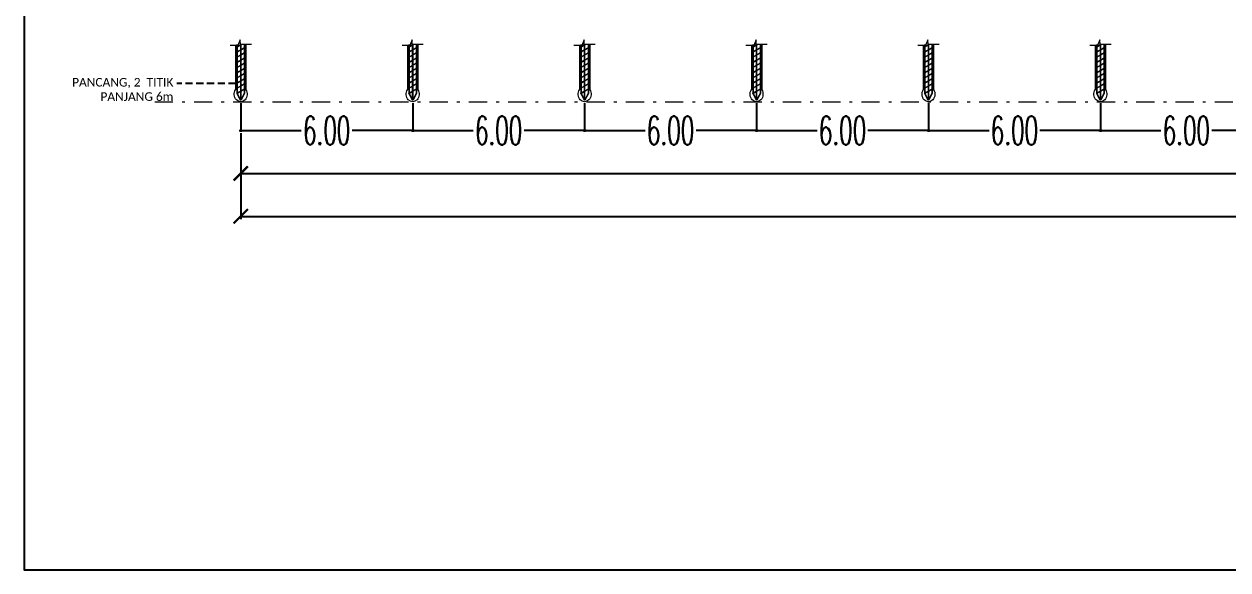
# Model space of a CAD drawing. Header units: millimetres. Extents: x 2175 to 3376, y 1504 to 1740.
# Drawn here: x 3093.82 to 3135.83, y 1588.99 to 1608.04 of the extents above; entities that cross this region are included whole.
import ezdxf

# ---------------------------------------------------------------- set-up
doc = ezdxf.new("R2010")
doc.units = ezdxf.units.MM
for name, pattern in [('DASHDOT2', [12.7, 6.35, -3.175, 0, -3.175]), ('DASHDOTX2', [50.8, 25.4, -12.7, 0, -12.7]), ('DASHED', [19.05, 12.7, -6.35]), ('HIDDEN', [0.375, 0.25, -0.125])]:
    doc.linetypes.add(name, pattern=pattern)
doc.layers.add('As Atap', color=3, linetype='DASHDOTX2', lineweight=40)
doc.layers.add('Garis Dim', color=131, linetype='DASHED', lineweight=9)
for name, color, linetype in [('GR', 7, 'Continuous'), ('KOP TEKS', 1, 'Continuous'), ('TEXT', 7, 'Continuous')]:
    doc.layers.add(name, color=color, linetype=linetype)
doc.layers.add('Layer2', color=7, linetype='DASHED', lineweight=40, true_color=0x238759)
doc.styles.add('-DIM2', font='simplex.shx', dxfattribs={"width": 0.55})
doc.styles.get("Standard").update_dxf_attribs({"font": 'arial.ttf'})
doc.dimstyles.new('DENAH KANTOR', dxfattribs={"dimtxt": 1, "dimasz": 0.05, "dimexe": 0.05, "dimexo": 0.05, "dimgap": 0.05, "dimtad": 0, "dimtih": 1, "dimtoh": 1, "dimzin": 0, "dimdsep": 46, "dimtxsty": '-DIM2', "dimblk": 'ARCHTICK', "dimcen": 0.3, "dimdle": 0.05, "dimclrd": 1, "dimclre": 1, "dimclrt": 7, "dimadec": 0, "dimazin": 0, "dimtfac": 1, "dimtix": 1, "dimtofl": 0, "dimtmove": 0, "dimatfit": 3, "dimldrblk": 'ARCHTICK', "dimfxl": 1, "dimtolj": 1, "dimtzin": 0, "dimarcsym": 0})
doc.dimstyles.new('DIMENSI WARNA 2.1', dxfattribs={"dimtxt": 1, "dimasz": 0.5, "dimexe": 0.1, "dimexo": 0.1, "dimgap": 0.05, "dimtad": 0, "dimtih": 1, "dimtoh": 1, "dimrnd": 0.0025, "dimzin": 0, "dimdsep": 46, "dimtxsty": '-DIM2', "dimblk": 'ARCHTICK', "dimcen": 0.1, "dimclrd": 1, "dimclre": 1, "dimclrt": 256, "dimadec": 0, "dimazin": 0, "dimtfac": 1, "dimtofl": 0, "dimtmove": 0, "dimatfit": 3, "dimldrblk": 'ARCHTICK', "dimfxl": 0.18, "dimtfill": 2, "dimtfillclr": 256, "dimtolj": 1, "dimtzin": 0, "dimarcsym": 0})

# ---------------------------------------------------------------- blocks, each defined once
blk = doc.blocks.new('_ArchTick')
at = {"color": 0, "linetype": 'ByBlock', "const_width": 0.15}
blk.add_lwpolyline([(-0.5, -0.5), (0.5, 0.5)], dxfattribs=at)
blk = doc.blocks.new('*D1254')
at = {"layer": 'Defpoints', "color": 0, "linetype": 'Continuous', "transparency": 16777216}
for p in [(3125.382, 1605.331), (3131.382, 1605.331), (3131.382, 1604.331)]:
    blk.add_point(p, dxfattribs=at)
at = {"layer": 'GR', "color": 1, "linetype": 'Continuous', "lineweight": -2, "transparency": 16777216}
for p, q in [((3125.382, 1605.281), (3125.382, 1604.281)), ((3131.382, 1605.281), (3131.382, 1604.281)), ((3125.332, 1604.331), (3127.494, 1604.331)), ((3131.432, 1604.331), (3129.27, 1604.331))]:
    blk.add_line(p, q, dxfattribs=at)
at = {"layer": 'GR', "color": 1, "linetype": 'Continuous', "lineweight": -2, "transparency": 16777216, "xscale": 0.05, "yscale": 0.05, "zscale": 0.05, "rotation": 180}
blk.add_blockref('_ArchTick', (3125.382, 1604.331), dxfattribs=at)
at = {"layer": 'GR', "color": 1, "linetype": 'Continuous', "lineweight": -2, "transparency": 16777216, "xscale": 0.05, "yscale": 0.05, "zscale": 0.05}
blk.add_blockref('_ArchTick', (3131.382, 1604.331), dxfattribs=at)
at = {"layer": 'GR', "color": 7, "linetype": 'Continuous', "transparency": 16777216, "insert": (3128.382, 1604.331), "char_height": 1, "attachment_point": 5, "style": '-DIM2'}
blk.add_mtext('\\A1;6.00', dxfattribs=at)
blk = doc.blocks.new('*D1255')
at = {"layer": 'Defpoints', "color": 0, "linetype": 'Continuous', "transparency": 16777216}
for p in [(3131.382, 1605.331), (3137.382, 1605.331), (3131.382, 1604.331)]:
    blk.add_point(p, dxfattribs=at)
at = {"layer": 'GR', "color": 1, "linetype": 'Continuous', "lineweight": -2, "transparency": 16777216}
for p, q in [((3131.382, 1605.281), (3131.382, 1604.281)), ((3137.382, 1605.281), (3137.382, 1604.281)), ((3131.332, 1604.331), (3133.494, 1604.331)), ((3137.432, 1604.331), (3135.27, 1604.331))]:
    blk.add_line(p, q, dxfattribs=at)
at = {"layer": 'GR', "color": 1, "linetype": 'Continuous', "lineweight": -2, "transparency": 16777216, "xscale": 0.05, "yscale": 0.05, "zscale": 0.05, "rotation": 180}
blk.add_blockref('_ArchTick', (3131.382, 1604.331), dxfattribs=at)
at = {"layer": 'GR', "color": 1, "linetype": 'Continuous', "lineweight": -2, "transparency": 16777216, "xscale": 0.05, "yscale": 0.05, "zscale": 0.05}
blk.add_blockref('_ArchTick', (3137.382, 1604.331), dxfattribs=at)
at = {"layer": 'GR', "color": 7, "linetype": 'Continuous', "transparency": 16777216, "insert": (3134.382, 1604.331), "char_height": 1, "attachment_point": 5, "style": '-DIM2'}
blk.add_mtext('\\A1;6.00', dxfattribs=at)
blk = doc.blocks.new('*D1256')
at = {"layer": 'Defpoints', "color": 0, "linetype": 'Continuous', "transparency": 16777216}
for p in [(3101.382, 1605.331), (3107.382, 1605.331), (3107.382, 1604.331)]:
    blk.add_point(p, dxfattribs=at)
at = {"layer": 'GR', "color": 1, "linetype": 'Continuous', "lineweight": -2, "transparency": 16777216}
for p, q in [((3101.382, 1605.281), (3101.382, 1604.281)), ((3107.382, 1605.281), (3107.382, 1604.281)), ((3101.332, 1604.331), (3103.494, 1604.331)), ((3107.432, 1604.331), (3105.27, 1604.331))]:
    blk.add_line(p, q, dxfattribs=at)
at = {"layer": 'GR', "color": 1, "linetype": 'Continuous', "lineweight": -2, "transparency": 16777216, "xscale": 0.05, "yscale": 0.05, "zscale": 0.05, "rotation": 180}
blk.add_blockref('_ArchTick', (3101.382, 1604.331), dxfattribs=at)
at = {"layer": 'GR', "color": 1, "linetype": 'Continuous', "lineweight": -2, "transparency": 16777216, "xscale": 0.05, "yscale": 0.05, "zscale": 0.05}
blk.add_blockref('_ArchTick', (3107.382, 1604.331), dxfattribs=at)
at = {"layer": 'GR', "color": 7, "linetype": 'Continuous', "transparency": 16777216, "insert": (3104.382, 1604.331), "char_height": 1, "attachment_point": 5, "style": '-DIM2'}
blk.add_mtext('\\A1;6.00', dxfattribs=at)
blk = doc.blocks.new('*D1257')
at = {"layer": 'Defpoints', "color": 0, "linetype": 'Continuous', "transparency": 16777216}
for p in [(3107.382, 1605.331), (3113.382, 1605.331), (3107.382, 1604.331)]:
    blk.add_point(p, dxfattribs=at)
at = {"layer": 'GR', "color": 1, "linetype": 'Continuous', "lineweight": -2, "transparency": 16777216}
for p, q in [((3107.382, 1605.281), (3107.382, 1604.281)), ((3113.382, 1605.281), (3113.382, 1604.281)), ((3107.332, 1604.331), (3109.494, 1604.331)), ((3113.432, 1604.331), (3111.27, 1604.331))]:
    blk.add_line(p, q, dxfattribs=at)
at = {"layer": 'GR', "color": 1, "linetype": 'Continuous', "lineweight": -2, "transparency": 16777216, "xscale": 0.05, "yscale": 0.05, "zscale": 0.05, "rotation": 180}
blk.add_blockref('_ArchTick', (3107.382, 1604.331), dxfattribs=at)
at = {"layer": 'GR', "color": 1, "linetype": 'Continuous', "lineweight": -2, "transparency": 16777216, "xscale": 0.05, "yscale": 0.05, "zscale": 0.05}
blk.add_blockref('_ArchTick', (3113.382, 1604.331), dxfattribs=at)
at = {"layer": 'GR', "color": 7, "linetype": 'Continuous', "transparency": 16777216, "insert": (3110.382, 1604.331), "char_height": 1, "attachment_point": 5, "style": '-DIM2'}
blk.add_mtext('\\A1;6.00', dxfattribs=at)
blk = doc.blocks.new('*D1258')
at = {"layer": 'Defpoints', "color": 0, "linetype": 'Continuous', "transparency": 16777216}
for p in [(3119.382, 1605.331), (3125.382, 1605.331), (3119.382, 1604.331)]:
    blk.add_point(p, dxfattribs=at)
at = {"layer": 'GR', "color": 1, "linetype": 'Continuous', "lineweight": -2, "transparency": 16777216}
for p, q in [((3119.382, 1605.281), (3119.382, 1604.281)), ((3125.382, 1605.281), (3125.382, 1604.281)), ((3119.332, 1604.331), (3121.494, 1604.331)), ((3125.432, 1604.331), (3123.27, 1604.331))]:
    blk.add_line(p, q, dxfattribs=at)
at = {"layer": 'GR', "color": 1, "linetype": 'Continuous', "lineweight": -2, "transparency": 16777216, "xscale": 0.05, "yscale": 0.05, "zscale": 0.05, "rotation": 180}
blk.add_blockref('_ArchTick', (3119.382, 1604.331), dxfattribs=at)
at = {"layer": 'GR', "color": 1, "linetype": 'Continuous', "lineweight": -2, "transparency": 16777216, "xscale": 0.05, "yscale": 0.05, "zscale": 0.05}
blk.add_blockref('_ArchTick', (3125.382, 1604.331), dxfattribs=at)
at = {"layer": 'GR', "color": 7, "linetype": 'Continuous', "transparency": 16777216, "insert": (3122.382, 1604.331), "char_height": 1, "attachment_point": 5, "style": '-DIM2'}
blk.add_mtext('\\A1;6.00', dxfattribs=at)
blk = doc.blocks.new('*D1259')
at = {"layer": 'Defpoints', "color": 0, "linetype": 'Continuous', "transparency": 16777216}
for p in [(3113.382, 1605.331), (3119.382, 1605.331), (3119.382, 1604.331)]:
    blk.add_point(p, dxfattribs=at)
at = {"layer": 'GR', "color": 1, "linetype": 'Continuous', "lineweight": -2, "transparency": 16777216}
for p, q in [((3113.382, 1605.281), (3113.382, 1604.281)), ((3119.382, 1605.281), (3119.382, 1604.281)), ((3113.332, 1604.331), (3115.494, 1604.331)), ((3119.432, 1604.331), (3117.27, 1604.331))]:
    blk.add_line(p, q, dxfattribs=at)
at = {"layer": 'GR', "color": 1, "linetype": 'Continuous', "lineweight": -2, "transparency": 16777216, "xscale": 0.05, "yscale": 0.05, "zscale": 0.05, "rotation": 180}
blk.add_blockref('_ArchTick', (3113.382, 1604.331), dxfattribs=at)
at = {"layer": 'GR', "color": 1, "linetype": 'Continuous', "lineweight": -2, "transparency": 16777216, "xscale": 0.05, "yscale": 0.05, "zscale": 0.05}
blk.add_blockref('_ArchTick', (3119.382, 1604.331), dxfattribs=at)
at = {"layer": 'GR', "color": 7, "linetype": 'Continuous', "transparency": 16777216, "insert": (3116.382, 1604.331), "char_height": 1, "attachment_point": 5, "style": '-DIM2'}
blk.add_mtext('\\A1;6.00', dxfattribs=at)
blk = doc.blocks.new('*D1060')
at = {"layer": 'Defpoints', "color": 0, "transparency": 16777216}
for p in [(3101.382, 1604.331), (3179.382, 1604.331), (3179.382, 1602.831)]:
    blk.add_point(p, dxfattribs=at)
at = {"layer": 'GR', "color": 1, "lineweight": -2, "transparency": 16777216}
for p, q in [((3101.382, 1604.231), (3101.382, 1602.731)), ((3179.382, 1604.231), (3179.382, 1602.731)), ((3101.382, 1602.831), (3139.232, 1602.831)), ((3179.382, 1602.831), (3141.532, 1602.831))]:
    blk.add_line(p, q, dxfattribs=at)
at = {"layer": 'GR', "color": 1, "lineweight": -2, "transparency": 16777216, "xscale": 0.5, "yscale": 0.5, "zscale": 0.5, "rotation": 180}
blk.add_blockref('_ArchTick', (3101.382, 1602.831), dxfattribs=at)
at = {"layer": 'GR', "color": 1, "lineweight": -2, "transparency": 16777216, "xscale": 0.5, "yscale": 0.5, "zscale": 0.5}
blk.add_blockref('_ArchTick', (3179.382, 1602.831), dxfattribs=at)
at = {"layer": 'GR', "color": 240, "transparency": 16777216, "insert": (3140.382, 1602.831), "char_height": 1, "attachment_point": 5, "style": '-DIM2', "bg_fill": 1, "box_fill_scale": 1.1, "bg_fill_color": 256, "bg_fill_true_color": 16180224, "bg_fill_transparency": 0}
blk.add_mtext('\\A1;78.00', dxfattribs=at)
blk = doc.blocks.new('*D801')
at = {"layer": 'Defpoints', "color": 0, "transparency": 16777216}
for p in [(3101.382, 1602.831), (3215.382, 1602.831), (3215.382, 1601.331)]:
    blk.add_point(p, dxfattribs=at)
at = {"layer": 'GR', "color": 1, "lineweight": -2, "transparency": 16777216}
for p, q in [((3101.382, 1602.731), (3101.382, 1601.231)), ((3215.382, 1602.731), (3215.382, 1601.231)), ((3101.382, 1601.331), (3157.075, 1601.331)), ((3215.382, 1601.331), (3159.689, 1601.331))]:
    blk.add_line(p, q, dxfattribs=at)
at = {"layer": 'GR', "color": 1, "lineweight": -2, "transparency": 16777216, "xscale": 0.5, "yscale": 0.5, "zscale": 0.5, "rotation": 180}
blk.add_blockref('_ArchTick', (3101.382, 1601.331), dxfattribs=at)
at = {"layer": 'GR', "color": 1, "lineweight": -2, "transparency": 16777216, "xscale": 0.5, "yscale": 0.5, "zscale": 0.5}
blk.add_blockref('_ArchTick', (3215.382, 1601.331), dxfattribs=at)
at = {"layer": 'GR', "color": 240, "transparency": 16777216, "insert": (3158.382, 1601.331), "char_height": 1, "attachment_point": 5, "style": '-DIM2', "bg_fill": 1, "box_fill_scale": 1.1, "bg_fill_color": 256, "bg_fill_true_color": 16180224, "bg_fill_transparency": 0}
blk.add_mtext('\\A1;114.00', dxfattribs=at)

msp = doc.modelspace()

# ---------------------------------------------------------------- linework, layer by layer
at = {"linetype": 'HIDDEN'}
msp.add_line((3101.202, 1605.963), (3099.157, 1605.963), dxfattribs=at)
at = {"layer": 'As Atap', "color": 0, "linetype": 'ByBlock', "lineweight": 5}
for p, q in [((3101.247, 1607.331), (3101.247, 1607.25)), ((3101.259, 1607.331), (3101.259, 1607.257)), ((3101.37, 1607.349), (3101.37, 1607.321)), ((3101.382, 1607.331), (3101.382, 1607.328)), ((3101.382, 1607.32), (3101.382, 1607.148)), ((3101.504, 1607.331), (3101.504, 1607.219)), ((3101.516, 1607.331), (3101.516, 1607.225)), ((3107.247, 1607.331), (3107.247, 1607.25)), ((3107.259, 1607.331), (3107.259, 1607.257)), ((3107.37, 1607.349), (3107.37, 1607.321)), ((3107.382, 1607.331), (3107.382, 1607.328)), ((3107.382, 1607.32), (3107.382, 1607.148)), ((3107.504, 1607.331), (3107.504, 1607.219)), ((3107.516, 1607.331), (3107.516, 1607.225)), ((3113.247, 1607.331), (3113.247, 1607.25)), ((3113.259, 1607.331), (3113.259, 1607.257)), ((3113.37, 1607.349), (3113.37, 1607.321)), ((3113.382, 1607.331), (3113.382, 1607.328)), ((3113.382, 1607.32), (3113.382, 1607.148)), ((3113.504, 1607.331), (3113.504, 1607.219)), ((3113.516, 1607.331), (3113.516, 1607.225)), ((3119.247, 1607.331), (3119.247, 1607.25)), ((3119.259, 1607.331), (3119.259, 1607.257)), ((3119.37, 1607.349), (3119.37, 1607.321)), ((3119.382, 1607.331), (3119.382, 1607.328)), ((3119.382, 1607.32), (3119.382, 1607.148)), ((3119.504, 1607.331), (3119.504, 1607.219)), ((3119.516, 1607.331), (3119.516, 1607.225)), ((3125.247, 1607.331), (3125.247, 1607.25)), ((3125.259, 1607.331), (3125.259, 1607.257)), ((3125.37, 1607.349), (3125.37, 1607.321)), ((3125.382, 1607.331), (3125.382, 1607.328)), ((3125.382, 1607.32), (3125.382, 1607.148)), ((3125.504, 1607.331), (3125.504, 1607.219)), ((3125.516, 1607.331), (3125.516, 1607.225)), ((3131.247, 1607.331), (3131.247, 1607.25)), ((3131.259, 1607.331), (3131.259, 1607.257)), ((3131.37, 1607.349), (3131.37, 1607.321)), ((3131.382, 1607.331), (3131.382, 1607.328)), ((3131.382, 1607.32), (3131.382, 1607.148)), ((3131.504, 1607.331), (3131.504, 1607.219)), ((3131.516, 1607.331), (3131.516, 1607.225)), ((3101.247, 1607.242), (3101.247, 1607.07)), ((3101.247, 1607.062), (3101.247, 1606.89)), ((3101.259, 1607.249), (3101.259, 1607.077)), ((3101.259, 1607.069), (3101.259, 1606.897)), ((3101.37, 1607.313), (3101.37, 1607.141)), ((3101.37, 1607.133), (3101.37, 1606.961)), ((3101.37, 1606.953), (3101.37, 1606.781)), ((3101.382, 1607.14), (3101.382, 1606.968)), ((3101.382, 1606.96), (3101.382, 1606.788)), ((3101.504, 1607.21), (3101.504, 1607.039)), ((3101.504, 1607.03), (3101.504, 1606.859)), ((3101.516, 1607.217), (3101.516, 1607.045)), ((3101.516, 1607.037), (3101.516, 1606.865)), ((3107.247, 1607.242), (3107.247, 1607.07)), ((3107.247, 1607.062), (3107.247, 1606.89)), ((3107.259, 1607.249), (3107.259, 1607.077)), ((3107.259, 1607.069), (3107.259, 1606.897)), ((3107.37, 1607.313), (3107.37, 1607.141)), ((3107.37, 1607.133), (3107.37, 1606.961)), ((3107.37, 1606.953), (3107.37, 1606.781)), ((3107.382, 1607.14), (3107.382, 1606.968)), ((3107.382, 1606.96), (3107.382, 1606.788)), ((3107.504, 1607.21), (3107.504, 1607.039)), ((3107.504, 1607.03), (3107.504, 1606.859)), ((3107.516, 1607.217), (3107.516, 1607.045)), ((3107.516, 1607.037), (3107.516, 1606.865)), ((3113.247, 1607.242), (3113.247, 1607.07)), ((3113.247, 1607.062), (3113.247, 1606.89)), ((3113.259, 1607.249), (3113.259, 1607.077)), ((3113.259, 1607.069), (3113.259, 1606.897)), ((3113.37, 1607.313), (3113.37, 1607.141)), ((3113.37, 1607.133), (3113.37, 1606.961)), ((3113.37, 1606.953), (3113.37, 1606.781)), ((3113.382, 1607.14), (3113.382, 1606.968)), ((3113.382, 1606.96), (3113.382, 1606.788)), ((3113.504, 1607.21), (3113.504, 1607.039)), ((3113.504, 1607.03), (3113.504, 1606.859)), ((3113.516, 1607.217), (3113.516, 1607.045)), ((3113.516, 1607.037), (3113.516, 1606.865)), ((3119.247, 1607.242), (3119.247, 1607.07)), ((3119.247, 1607.062), (3119.247, 1606.89)), ((3119.259, 1607.249), (3119.259, 1607.077)), ((3119.259, 1607.069), (3119.259, 1606.897)), ((3119.37, 1607.313), (3119.37, 1607.141)), ((3119.37, 1607.133), (3119.37, 1606.961)), ((3119.37, 1606.953), (3119.37, 1606.781)), ((3119.382, 1607.14), (3119.382, 1606.968)), ((3119.382, 1606.96), (3119.382, 1606.788)), ((3119.504, 1607.21), (3119.504, 1607.039)), ((3119.504, 1607.03), (3119.504, 1606.859)), ((3119.516, 1607.217), (3119.516, 1607.045)), ((3119.516, 1607.037), (3119.516, 1606.865)), ((3125.247, 1607.242), (3125.247, 1607.07)), ((3125.247, 1607.062), (3125.247, 1606.89)), ((3125.259, 1607.249), (3125.259, 1607.077)), ((3125.259, 1607.069), (3125.259, 1606.897)), ((3125.37, 1607.313), (3125.37, 1607.141)), ((3125.37, 1607.133), (3125.37, 1606.961)), ((3125.37, 1606.953), (3125.37, 1606.781)), ((3125.382, 1607.14), (3125.382, 1606.968)), ((3125.382, 1606.96), (3125.382, 1606.788)), ((3125.504, 1607.21), (3125.504, 1607.039)), ((3125.504, 1607.03), (3125.504, 1606.859)), ((3125.516, 1607.217), (3125.516, 1607.045)), ((3125.516, 1607.037), (3125.516, 1606.865)), ((3131.247, 1607.242), (3131.247, 1607.07)), ((3131.247, 1607.062), (3131.247, 1606.89)), ((3131.259, 1607.249), (3131.259, 1607.077)), ((3131.259, 1607.069), (3131.259, 1606.897)), ((3131.37, 1607.313), (3131.37, 1607.141)), ((3131.37, 1607.133), (3131.37, 1606.961)), ((3131.37, 1606.953), (3131.37, 1606.781)), ((3131.382, 1607.14), (3131.382, 1606.968)), ((3131.382, 1606.96), (3131.382, 1606.788)), ((3131.504, 1607.21), (3131.504, 1607.039)), ((3131.504, 1607.03), (3131.504, 1606.859)), ((3131.516, 1607.217), (3131.516, 1607.045)), ((3131.516, 1607.037), (3131.516, 1606.865)), ((3101.247, 1606.882), (3101.247, 1606.71)), ((3101.247, 1606.702), (3101.247, 1606.53)), ((3101.247, 1606.522), (3101.247, 1606.35)), ((3101.259, 1606.889), (3101.259, 1606.717)), ((3101.259, 1606.709), (3101.259, 1606.537)), ((3101.259, 1606.529), (3101.259, 1606.357)), ((3101.37, 1606.773), (3101.37, 1606.601)), ((3101.37, 1606.593), (3101.37, 1606.421)), ((3101.382, 1606.78), (3101.382, 1606.608)), ((3101.382, 1606.6), (3101.382, 1606.428)), ((3101.504, 1606.85), (3101.504, 1606.679)), ((3101.504, 1606.67), (3101.504, 1606.499)), ((3101.504, 1606.49), (3101.504, 1606.319)), ((3101.516, 1606.857), (3101.516, 1606.685)), ((3101.516, 1606.677), (3101.516, 1606.505)), ((3101.516, 1606.497), (3101.516, 1606.325)), ((3107.247, 1606.882), (3107.247, 1606.71)), ((3107.247, 1606.702), (3107.247, 1606.53)), ((3107.247, 1606.522), (3107.247, 1606.35)), ((3107.259, 1606.889), (3107.259, 1606.717)), ((3107.259, 1606.709), (3107.259, 1606.537)), ((3107.259, 1606.529), (3107.259, 1606.357)), ((3107.37, 1606.773), (3107.37, 1606.601)), ((3107.37, 1606.593), (3107.37, 1606.421)), ((3107.382, 1606.78), (3107.382, 1606.608)), ((3107.382, 1606.6), (3107.382, 1606.428)), ((3107.504, 1606.85), (3107.504, 1606.679)), ((3107.504, 1606.67), (3107.504, 1606.499)), ((3107.504, 1606.49), (3107.504, 1606.319)), ((3107.516, 1606.857), (3107.516, 1606.685)), ((3107.516, 1606.677), (3107.516, 1606.505)), ((3107.516, 1606.497), (3107.516, 1606.325)), ((3113.247, 1606.882), (3113.247, 1606.71)), ((3113.247, 1606.702), (3113.247, 1606.53)), ((3113.247, 1606.522), (3113.247, 1606.35)), ((3113.259, 1606.889), (3113.259, 1606.717)), ((3113.259, 1606.709), (3113.259, 1606.537)), ((3113.259, 1606.529), (3113.259, 1606.357)), ((3113.37, 1606.773), (3113.37, 1606.601)), ((3113.37, 1606.593), (3113.37, 1606.421)), ((3113.382, 1606.78), (3113.382, 1606.608)), ((3113.382, 1606.6), (3113.382, 1606.428)), ((3113.504, 1606.85), (3113.504, 1606.679)), ((3113.504, 1606.67), (3113.504, 1606.499)), ((3113.504, 1606.49), (3113.504, 1606.319)), ((3113.516, 1606.857), (3113.516, 1606.685)), ((3113.516, 1606.677), (3113.516, 1606.505)), ((3113.516, 1606.497), (3113.516, 1606.325)), ((3119.247, 1606.882), (3119.247, 1606.71)), ((3119.247, 1606.702), (3119.247, 1606.53)), ((3119.247, 1606.522), (3119.247, 1606.35)), ((3119.259, 1606.889), (3119.259, 1606.717)), ((3119.259, 1606.709), (3119.259, 1606.537)), ((3119.259, 1606.529), (3119.259, 1606.357)), ((3119.37, 1606.773), (3119.37, 1606.601)), ((3119.37, 1606.593), (3119.37, 1606.421)), ((3119.382, 1606.78), (3119.382, 1606.608)), ((3119.382, 1606.6), (3119.382, 1606.428)), ((3119.504, 1606.85), (3119.504, 1606.679)), ((3119.504, 1606.67), (3119.504, 1606.499)), ((3119.504, 1606.49), (3119.504, 1606.319)), ((3119.516, 1606.857), (3119.516, 1606.685)), ((3119.516, 1606.677), (3119.516, 1606.505)), ((3119.516, 1606.497), (3119.516, 1606.325)), ((3125.247, 1606.882), (3125.247, 1606.71)), ((3125.247, 1606.702), (3125.247, 1606.53)), ((3125.247, 1606.522), (3125.247, 1606.35)), ((3125.259, 1606.889), (3125.259, 1606.717)), ((3125.259, 1606.709), (3125.259, 1606.537)), ((3125.259, 1606.529), (3125.259, 1606.357)), ((3125.37, 1606.773), (3125.37, 1606.601)), ((3125.37, 1606.593), (3125.37, 1606.421)), ((3125.382, 1606.78), (3125.382, 1606.608)), ((3125.382, 1606.6), (3125.382, 1606.428)), ((3125.504, 1606.85), (3125.504, 1606.679)), ((3125.504, 1606.67), (3125.504, 1606.499)), ((3125.504, 1606.49), (3125.504, 1606.319)), ((3125.516, 1606.857), (3125.516, 1606.685)), ((3125.516, 1606.677), (3125.516, 1606.505)), ((3125.516, 1606.497), (3125.516, 1606.325)), ((3131.247, 1606.882), (3131.247, 1606.71)), ((3131.247, 1606.702), (3131.247, 1606.53)), ((3131.247, 1606.522), (3131.247, 1606.35)), ((3131.259, 1606.889), (3131.259, 1606.717)), ((3131.259, 1606.709), (3131.259, 1606.537)), ((3131.259, 1606.529), (3131.259, 1606.357)), ((3131.37, 1606.773), (3131.37, 1606.601)), ((3131.37, 1606.593), (3131.37, 1606.421)), ((3131.382, 1606.78), (3131.382, 1606.608)), ((3131.382, 1606.6), (3131.382, 1606.428)), ((3131.504, 1606.85), (3131.504, 1606.679)), ((3131.504, 1606.67), (3131.504, 1606.499)), ((3131.504, 1606.49), (3131.504, 1606.319)), ((3131.516, 1606.857), (3131.516, 1606.685)), ((3131.516, 1606.677), (3131.516, 1606.505)), ((3131.516, 1606.497), (3131.516, 1606.325)), ((3101.247, 1606.342), (3101.247, 1606.17)), ((3101.247, 1606.162), (3101.247, 1605.99)), ((3101.259, 1606.349), (3101.259, 1606.177)), ((3101.259, 1606.169), (3101.259, 1605.997)), ((3101.37, 1606.413), (3101.37, 1606.241)), ((3101.37, 1606.233), (3101.37, 1606.061)), ((3101.382, 1606.42), (3101.382, 1606.248)), ((3101.382, 1606.24), (3101.382, 1606.068)), ((3101.382, 1606.06), (3101.382, 1605.888)), ((3101.504, 1606.31), (3101.504, 1606.139)), ((3101.504, 1606.13), (3101.504, 1605.959)), ((3101.516, 1606.317), (3101.516, 1606.145)), ((3101.516, 1606.137), (3101.516, 1605.965)), ((3107.247, 1606.342), (3107.247, 1606.17)), ((3107.247, 1606.162), (3107.247, 1605.99)), ((3107.259, 1606.349), (3107.259, 1606.177)), ((3107.259, 1606.169), (3107.259, 1605.997)), ((3107.37, 1606.413), (3107.37, 1606.241)), ((3107.37, 1606.233), (3107.37, 1606.061)), ((3107.382, 1606.42), (3107.382, 1606.248)), ((3107.382, 1606.24), (3107.382, 1606.068)), ((3107.382, 1606.06), (3107.382, 1605.888)), ((3107.504, 1606.31), (3107.504, 1606.139)), ((3107.504, 1606.13), (3107.504, 1605.959)), ((3107.516, 1606.317), (3107.516, 1606.145)), ((3107.516, 1606.137), (3107.516, 1605.965)), ((3113.247, 1606.342), (3113.247, 1606.17)), ((3113.247, 1606.162), (3113.247, 1605.99)), ((3113.259, 1606.349), (3113.259, 1606.177)), ((3113.259, 1606.169), (3113.259, 1605.997)), ((3113.37, 1606.413), (3113.37, 1606.241)), ((3113.37, 1606.233), (3113.37, 1606.061)), ((3113.382, 1606.42), (3113.382, 1606.248)), ((3113.382, 1606.24), (3113.382, 1606.068)), ((3113.382, 1606.06), (3113.382, 1605.888)), ((3113.504, 1606.31), (3113.504, 1606.139)), ((3113.504, 1606.13), (3113.504, 1605.959)), ((3113.516, 1606.317), (3113.516, 1606.145)), ((3113.516, 1606.137), (3113.516, 1605.965)), ((3119.247, 1606.342), (3119.247, 1606.17)), ((3119.247, 1606.162), (3119.247, 1605.99)), ((3119.259, 1606.349), (3119.259, 1606.177)), ((3119.259, 1606.169), (3119.259, 1605.997)), ((3119.37, 1606.413), (3119.37, 1606.241)), ((3119.37, 1606.233), (3119.37, 1606.061)), ((3119.382, 1606.42), (3119.382, 1606.248)), ((3119.382, 1606.24), (3119.382, 1606.068)), ((3119.382, 1606.06), (3119.382, 1605.888)), ((3119.504, 1606.31), (3119.504, 1606.139)), ((3119.504, 1606.13), (3119.504, 1605.959)), ((3119.516, 1606.317), (3119.516, 1606.145)), ((3119.516, 1606.137), (3119.516, 1605.965)), ((3125.247, 1606.342), (3125.247, 1606.17)), ((3125.247, 1606.162), (3125.247, 1605.99)), ((3125.259, 1606.349), (3125.259, 1606.177)), ((3125.259, 1606.169), (3125.259, 1605.997)), ((3125.37, 1606.413), (3125.37, 1606.241)), ((3125.37, 1606.233), (3125.37, 1606.061)), ((3125.382, 1606.42), (3125.382, 1606.248)), ((3125.382, 1606.24), (3125.382, 1606.068)), ((3125.382, 1606.06), (3125.382, 1605.888)), ((3125.504, 1606.31), (3125.504, 1606.139)), ((3125.504, 1606.13), (3125.504, 1605.959)), ((3125.516, 1606.317), (3125.516, 1606.145)), ((3125.516, 1606.137), (3125.516, 1605.965)), ((3131.247, 1606.342), (3131.247, 1606.17)), ((3131.247, 1606.162), (3131.247, 1605.99)), ((3131.259, 1606.349), (3131.259, 1606.177)), ((3131.259, 1606.169), (3131.259, 1605.997)), ((3131.37, 1606.413), (3131.37, 1606.241)), ((3131.37, 1606.233), (3131.37, 1606.061)), ((3131.382, 1606.42), (3131.382, 1606.248)), ((3131.382, 1606.24), (3131.382, 1606.068)), ((3131.382, 1606.06), (3131.382, 1605.888)), ((3131.504, 1606.31), (3131.504, 1606.139)), ((3131.504, 1606.13), (3131.504, 1605.959)), ((3131.516, 1606.317), (3131.516, 1606.145)), ((3131.516, 1606.137), (3131.516, 1605.965)), ((3101.247, 1605.982), (3101.247, 1605.81)), ((3101.247, 1605.802), (3101.247, 1605.63)), ((3101.259, 1605.989), (3101.259, 1605.817)), ((3101.259, 1605.809), (3101.259, 1605.637)), ((3101.37, 1606.053), (3101.37, 1605.881)), ((3101.37, 1605.873), (3101.37, 1605.701)), ((3101.37, 1605.693), (3101.37, 1605.414)), ((3101.382, 1605.88), (3101.382, 1605.708)), ((3101.382, 1605.7), (3101.382, 1605.414)), ((3101.504, 1605.95), (3101.504, 1605.779)), ((3101.504, 1605.77), (3101.504, 1605.625)), ((3101.516, 1605.957), (3101.516, 1605.785)), ((3101.516, 1605.777), (3101.516, 1605.622)), ((3107.247, 1605.982), (3107.247, 1605.81)), ((3107.247, 1605.802), (3107.247, 1605.63)), ((3107.259, 1605.989), (3107.259, 1605.817)), ((3107.259, 1605.809), (3107.259, 1605.637)), ((3107.37, 1606.053), (3107.37, 1605.881)), ((3107.37, 1605.873), (3107.37, 1605.701)), ((3107.37, 1605.693), (3107.37, 1605.414)), ((3107.382, 1605.88), (3107.382, 1605.708)), ((3107.382, 1605.7), (3107.382, 1605.414)), ((3107.504, 1605.95), (3107.504, 1605.779)), ((3107.504, 1605.77), (3107.504, 1605.625)), ((3107.516, 1605.957), (3107.516, 1605.785)), ((3107.516, 1605.777), (3107.516, 1605.622)), ((3113.247, 1605.982), (3113.247, 1605.81)), ((3113.247, 1605.802), (3113.247, 1605.63)), ((3113.259, 1605.989), (3113.259, 1605.817)), ((3113.259, 1605.809), (3113.259, 1605.637)), ((3113.37, 1606.053), (3113.37, 1605.881)), ((3113.37, 1605.873), (3113.37, 1605.701)), ((3113.37, 1605.693), (3113.37, 1605.414)), ((3113.382, 1605.88), (3113.382, 1605.708)), ((3113.382, 1605.7), (3113.382, 1605.414)), ((3113.504, 1605.95), (3113.504, 1605.779)), ((3113.504, 1605.77), (3113.504, 1605.625)), ((3113.516, 1605.957), (3113.516, 1605.785)), ((3113.516, 1605.777), (3113.516, 1605.622)), ((3119.247, 1605.982), (3119.247, 1605.81)), ((3119.247, 1605.802), (3119.247, 1605.63)), ((3119.259, 1605.989), (3119.259, 1605.817)), ((3119.259, 1605.809), (3119.259, 1605.637)), ((3119.37, 1606.053), (3119.37, 1605.881)), ((3119.37, 1605.873), (3119.37, 1605.701)), ((3119.37, 1605.693), (3119.37, 1605.414)), ((3119.382, 1605.88), (3119.382, 1605.708)), ((3119.382, 1605.7), (3119.382, 1605.414)), ((3119.504, 1605.95), (3119.504, 1605.779)), ((3119.504, 1605.77), (3119.504, 1605.625)), ((3119.516, 1605.957), (3119.516, 1605.785)), ((3119.516, 1605.777), (3119.516, 1605.622)), ((3125.247, 1605.982), (3125.247, 1605.81)), ((3125.247, 1605.802), (3125.247, 1605.63)), ((3125.259, 1605.989), (3125.259, 1605.817)), ((3125.259, 1605.809), (3125.259, 1605.637)), ((3125.37, 1606.053), (3125.37, 1605.881)), ((3125.37, 1605.873), (3125.37, 1605.701)), ((3125.37, 1605.693), (3125.37, 1605.414)), ((3125.382, 1605.88), (3125.382, 1605.708)), ((3125.382, 1605.7), (3125.382, 1605.414)), ((3125.504, 1605.95), (3125.504, 1605.779)), ((3125.504, 1605.77), (3125.504, 1605.625)), ((3125.516, 1605.957), (3125.516, 1605.785)), ((3125.516, 1605.777), (3125.516, 1605.622)), ((3131.247, 1605.982), (3131.247, 1605.81)), ((3131.247, 1605.802), (3131.247, 1605.63)), ((3131.259, 1605.989), (3131.259, 1605.817)), ((3131.259, 1605.809), (3131.259, 1605.637)), ((3131.37, 1606.053), (3131.37, 1605.881)), ((3131.37, 1605.873), (3131.37, 1605.701)), ((3131.37, 1605.693), (3131.37, 1605.414)), ((3131.382, 1605.88), (3131.382, 1605.708)), ((3131.382, 1605.7), (3131.382, 1605.414)), ((3131.504, 1605.95), (3131.504, 1605.779)), ((3131.504, 1605.77), (3131.504, 1605.625)), ((3131.516, 1605.957), (3131.516, 1605.785)), ((3131.516, 1605.777), (3131.516, 1605.622)), ((3101.259, 1605.629), (3101.259, 1605.625)), ((3101.259, 1605.629), (3101.259, 1605.625)), ((3107.259, 1605.629), (3107.259, 1605.625)), ((3107.259, 1605.629), (3107.259, 1605.625)), ((3113.259, 1605.629), (3113.259, 1605.625)), ((3113.259, 1605.629), (3113.259, 1605.625)), ((3119.259, 1605.629), (3119.259, 1605.625)), ((3119.259, 1605.629), (3119.259, 1605.625)), ((3125.259, 1605.629), (3125.259, 1605.625)), ((3125.259, 1605.629), (3125.259, 1605.625)), ((3131.259, 1605.629), (3131.259, 1605.625)), ((3131.259, 1605.629), (3131.259, 1605.625))]:
    msp.add_line(p, q, dxfattribs=at)
at = {"layer": 'As Atap', "color": 7, "linetype": 'ByBlock', "lineweight": 5}
for p, q in [((3101.562, 1607.331), (3101.562, 1605.75)), ((3107.562, 1607.331), (3107.562, 1605.75)), ((3113.562, 1607.331), (3113.562, 1605.75)), ((3119.562, 1607.331), (3119.562, 1605.75)), ((3125.562, 1607.331), (3125.562, 1605.75)), ((3131.562, 1607.331), (3131.562, 1605.75)), ((3101.202, 1607.294), (3101.202, 1605.75)), ((3107.202, 1607.294), (3107.202, 1605.75)), ((3113.202, 1607.294), (3113.202, 1605.75)), ((3119.202, 1607.294), (3119.202, 1605.75)), ((3125.202, 1607.294), (3125.202, 1605.75)), ((3131.202, 1607.294), (3131.202, 1605.75))]:
    msp.add_line(p, q, dxfattribs=at)
at = {"layer": 'As Atap', "color": 2, "linetype": 'ByBlock', "lineweight": 5}
for p, q in [((3101.37, 1605.332), (3101.37, 1605.331)), ((3107.37, 1605.332), (3107.37, 1605.331)), ((3113.37, 1605.332), (3113.37, 1605.331)), ((3119.37, 1605.332), (3119.37, 1605.331)), ((3125.37, 1605.332), (3125.37, 1605.331)), ((3131.37, 1605.332), (3131.37, 1605.331))]:
    msp.add_line(p, q, dxfattribs=at)
at = {"layer": 'Garis Dim', "color": 0, "linetype": 'ByBlock', "lineweight": 5}
for p, q in [((3101.244, 1607.248), (3101.388, 1607.331)), ((3101.247, 1607.242), (3101.402, 1607.331)), ((3107.244, 1607.248), (3107.388, 1607.331)), ((3107.247, 1607.242), (3107.402, 1607.331)), ((3113.244, 1607.248), (3113.388, 1607.331)), ((3113.247, 1607.242), (3113.402, 1607.331)), ((3119.244, 1607.248), (3119.388, 1607.331)), ((3119.247, 1607.242), (3119.402, 1607.331)), ((3125.244, 1607.248), (3125.388, 1607.331)), ((3125.247, 1607.242), (3125.402, 1607.331)), ((3131.244, 1607.248), (3131.388, 1607.331)), ((3131.247, 1607.242), (3131.402, 1607.331)), ((3101.244, 1607.068), (3101.516, 1607.225)), ((3101.244, 1606.888), (3101.516, 1607.045)), ((3101.247, 1607.062), (3101.52, 1607.219)), ((3101.247, 1606.882), (3101.52, 1607.039)), ((3107.244, 1607.068), (3107.516, 1607.225)), ((3107.244, 1606.888), (3107.516, 1607.045)), ((3107.247, 1607.062), (3107.52, 1607.219)), ((3107.247, 1606.882), (3107.52, 1607.039)), ((3113.244, 1607.068), (3113.516, 1607.225)), ((3113.244, 1606.888), (3113.516, 1607.045)), ((3113.247, 1607.062), (3113.52, 1607.219)), ((3113.247, 1606.882), (3113.52, 1607.039)), ((3119.244, 1607.068), (3119.516, 1607.225)), ((3119.244, 1606.888), (3119.516, 1607.045)), ((3119.247, 1607.062), (3119.52, 1607.219)), ((3119.247, 1606.882), (3119.52, 1607.039)), ((3125.244, 1607.068), (3125.516, 1607.225)), ((3125.244, 1606.888), (3125.516, 1607.045)), ((3125.247, 1607.062), (3125.52, 1607.219)), ((3125.247, 1606.882), (3125.52, 1607.039)), ((3131.244, 1607.068), (3131.516, 1607.225)), ((3131.244, 1606.888), (3131.516, 1607.045)), ((3131.247, 1607.062), (3131.52, 1607.219)), ((3131.247, 1606.882), (3131.52, 1607.039)), ((3101.244, 1606.708), (3101.516, 1606.865)), ((3101.244, 1606.528), (3101.516, 1606.685)), ((3101.244, 1606.348), (3101.516, 1606.505)), ((3101.247, 1606.702), (3101.52, 1606.859)), ((3101.247, 1606.522), (3101.52, 1606.679)), ((3101.247, 1606.342), (3101.52, 1606.499)), ((3107.244, 1606.708), (3107.516, 1606.865)), ((3107.244, 1606.528), (3107.516, 1606.685)), ((3107.244, 1606.348), (3107.516, 1606.505)), ((3107.247, 1606.702), (3107.52, 1606.859)), ((3107.247, 1606.522), (3107.52, 1606.679)), ((3107.247, 1606.342), (3107.52, 1606.499)), ((3113.244, 1606.708), (3113.516, 1606.865)), ((3113.244, 1606.528), (3113.516, 1606.685)), ((3113.244, 1606.348), (3113.516, 1606.505)), ((3113.247, 1606.702), (3113.52, 1606.859)), ((3113.247, 1606.522), (3113.52, 1606.679)), ((3113.247, 1606.342), (3113.52, 1606.499)), ((3119.244, 1606.708), (3119.516, 1606.865)), ((3119.244, 1606.528), (3119.516, 1606.685)), ((3119.244, 1606.348), (3119.516, 1606.505)), ((3119.247, 1606.702), (3119.52, 1606.859)), ((3119.247, 1606.522), (3119.52, 1606.679)), ((3119.247, 1606.342), (3119.52, 1606.499)), ((3125.244, 1606.708), (3125.516, 1606.865)), ((3125.244, 1606.528), (3125.516, 1606.685)), ((3125.244, 1606.348), (3125.516, 1606.505)), ((3125.247, 1606.702), (3125.52, 1606.859)), ((3125.247, 1606.522), (3125.52, 1606.679)), ((3125.247, 1606.342), (3125.52, 1606.499)), ((3131.244, 1606.708), (3131.516, 1606.865)), ((3131.244, 1606.528), (3131.516, 1606.685)), ((3131.244, 1606.348), (3131.516, 1606.505)), ((3131.247, 1606.702), (3131.52, 1606.859)), ((3131.247, 1606.522), (3131.52, 1606.679)), ((3131.247, 1606.342), (3131.52, 1606.499)), ((3101.244, 1606.168), (3101.516, 1606.325)), ((3101.244, 1605.988), (3101.516, 1606.145)), ((3101.247, 1606.162), (3101.52, 1606.319)), ((3101.247, 1605.982), (3101.52, 1606.139)), ((3107.244, 1606.168), (3107.516, 1606.325)), ((3107.244, 1605.988), (3107.516, 1606.145)), ((3107.247, 1606.162), (3107.52, 1606.319)), ((3107.247, 1605.982), (3107.52, 1606.139)), ((3113.244, 1606.168), (3113.516, 1606.325)), ((3113.244, 1605.988), (3113.516, 1606.145)), ((3113.247, 1606.162), (3113.52, 1606.319)), ((3113.247, 1605.982), (3113.52, 1606.139)), ((3119.244, 1606.168), (3119.516, 1606.325)), ((3119.244, 1605.988), (3119.516, 1606.145)), ((3119.247, 1606.162), (3119.52, 1606.319)), ((3119.247, 1605.982), (3119.52, 1606.139)), ((3125.244, 1606.168), (3125.516, 1606.325)), ((3125.244, 1605.988), (3125.516, 1606.145)), ((3125.247, 1606.162), (3125.52, 1606.319)), ((3125.247, 1605.982), (3125.52, 1606.139)), ((3131.244, 1606.168), (3131.516, 1606.325)), ((3131.244, 1605.988), (3131.516, 1606.145)), ((3131.247, 1606.162), (3131.52, 1606.319)), ((3131.247, 1605.982), (3131.52, 1606.139)), ((3101.244, 1605.808), (3101.516, 1605.965)), ((3101.244, 1605.628), (3101.516, 1605.785)), ((3101.247, 1605.802), (3101.52, 1605.959)), ((3101.247, 1605.622), (3101.52, 1605.779)), ((3107.244, 1605.808), (3107.516, 1605.965)), ((3107.244, 1605.628), (3107.516, 1605.785)), ((3107.247, 1605.802), (3107.52, 1605.959)), ((3107.247, 1605.622), (3107.52, 1605.779)), ((3113.244, 1605.808), (3113.516, 1605.965)), ((3113.244, 1605.628), (3113.516, 1605.785)), ((3113.247, 1605.802), (3113.52, 1605.959)), ((3113.247, 1605.622), (3113.52, 1605.779)), ((3119.244, 1605.808), (3119.516, 1605.965)), ((3119.244, 1605.628), (3119.516, 1605.785)), ((3119.247, 1605.802), (3119.52, 1605.959)), ((3119.247, 1605.622), (3119.52, 1605.779)), ((3125.244, 1605.808), (3125.516, 1605.965)), ((3125.244, 1605.628), (3125.516, 1605.785)), ((3125.247, 1605.802), (3125.52, 1605.959)), ((3125.247, 1605.622), (3125.52, 1605.779)), ((3131.244, 1605.808), (3131.516, 1605.965)), ((3131.244, 1605.628), (3131.516, 1605.785)), ((3131.247, 1605.802), (3131.52, 1605.959)), ((3131.247, 1605.622), (3131.52, 1605.779)), ((3101.247, 1605.622), (3101.365, 1605.396)), ((3101.259, 1605.625), (3101.376, 1605.402)), ((3101.365, 1605.396), (3101.376, 1605.402)), ((3101.37, 1605.414), (3101.382, 1605.414)), ((3101.504, 1605.625), (3101.384, 1605.394)), ((3101.384, 1605.394), (3101.395, 1605.389)), ((3101.516, 1605.622), (3101.395, 1605.389)), ((3107.247, 1605.622), (3107.365, 1605.396)), ((3107.259, 1605.625), (3107.376, 1605.402)), ((3107.365, 1605.396), (3107.376, 1605.402)), ((3107.37, 1605.414), (3107.382, 1605.414)), ((3107.504, 1605.625), (3107.384, 1605.394)), ((3107.384, 1605.394), (3107.395, 1605.389)), ((3107.516, 1605.622), (3107.395, 1605.389)), ((3113.247, 1605.622), (3113.365, 1605.396)), ((3113.259, 1605.625), (3113.376, 1605.402)), ((3113.365, 1605.396), (3113.376, 1605.402)), ((3113.37, 1605.414), (3113.382, 1605.414)), ((3113.504, 1605.625), (3113.384, 1605.394)), ((3113.384, 1605.394), (3113.395, 1605.389)), ((3113.516, 1605.622), (3113.395, 1605.389)), ((3119.247, 1605.622), (3119.365, 1605.396)), ((3119.259, 1605.625), (3119.376, 1605.402)), ((3119.365, 1605.396), (3119.376, 1605.402)), ((3119.37, 1605.414), (3119.382, 1605.414)), ((3119.504, 1605.625), (3119.384, 1605.394)), ((3119.384, 1605.394), (3119.395, 1605.389)), ((3119.516, 1605.622), (3119.395, 1605.389)), ((3125.247, 1605.622), (3125.365, 1605.396)), ((3125.259, 1605.625), (3125.376, 1605.402)), ((3125.365, 1605.396), (3125.376, 1605.402)), ((3125.37, 1605.414), (3125.382, 1605.414)), ((3125.504, 1605.625), (3125.384, 1605.394)), ((3125.384, 1605.394), (3125.395, 1605.389)), ((3125.516, 1605.622), (3125.395, 1605.389)), ((3131.247, 1605.622), (3131.365, 1605.396)), ((3131.259, 1605.625), (3131.376, 1605.402)), ((3131.365, 1605.396), (3131.376, 1605.402)), ((3131.37, 1605.414), (3131.382, 1605.414)), ((3131.504, 1605.625), (3131.384, 1605.394)), ((3131.384, 1605.394), (3131.395, 1605.389)), ((3131.516, 1605.622), (3131.395, 1605.389))]:
    msp.add_line(p, q, dxfattribs=at)
at = {"layer": 'Garis Dim', "linetype": 'DASHDOT2', "ltscale": 0.1}
msp.add_line((3098.382, 1605.331), (3221.382, 1605.331), dxfattribs=at)
at = {"layer": 'Garis Dim', "color": 0, "linetype": 'ByBlock', "lineweight": 5}
for centre, start, end in [((3101.245, 1607.245), 120.0006, 300.0006), ((3101.245, 1607.065), 120.0006, 300.0006), ((3101.518, 1607.222), 298.5406, 121.4606), ((3101.518, 1607.042), 298.5406, 121.4606), ((3107.245, 1607.245), 120.0006, 300.0006), ((3107.245, 1607.065), 120.0006, 300.0006), ((3107.518, 1607.222), 298.5406, 121.4606), ((3107.518, 1607.042), 298.5406, 121.4606), ((3113.245, 1607.245), 120.0006, 300.0006), ((3113.245, 1607.065), 120.0006, 300.0006), ((3113.518, 1607.222), 298.5406, 121.4606), ((3113.518, 1607.042), 298.5406, 121.4606), ((3119.245, 1607.245), 120.0006, 300.0006), ((3119.245, 1607.065), 120.0006, 300.0006), ((3119.518, 1607.222), 298.5406, 121.4606), ((3119.518, 1607.042), 298.5406, 121.4606), ((3125.245, 1607.245), 120.0006, 300.0006), ((3125.245, 1607.065), 120.0006, 300.0006), ((3125.518, 1607.222), 298.5406, 121.4606), ((3125.518, 1607.042), 298.5406, 121.4606), ((3131.245, 1607.245), 120.0006, 300.0006), ((3131.245, 1607.065), 120.0006, 300.0006), ((3131.518, 1607.222), 298.5406, 121.4606), ((3131.518, 1607.042), 298.5406, 121.4606), ((3101.245, 1606.885), 120.0006, 300.0006), ((3101.245, 1606.705), 120.0006, 300.0006), ((3101.245, 1606.525), 120.0006, 300.0006), ((3101.518, 1606.862), 298.5406, 121.4606), ((3101.518, 1606.682), 298.5406, 121.4606), ((3101.518, 1606.502), 298.5406, 121.4606), ((3107.245, 1606.885), 120.0006, 300.0006), ((3107.245, 1606.705), 120.0006, 300.0006), ((3107.245, 1606.525), 120.0006, 300.0006), ((3107.518, 1606.862), 298.5406, 121.4606), ((3107.518, 1606.682), 298.5406, 121.4606), ((3107.518, 1606.502), 298.5406, 121.4606), ((3113.245, 1606.885), 120.0006, 300.0006), ((3113.245, 1606.705), 120.0006, 300.0006), ((3113.245, 1606.525), 120.0006, 300.0006), ((3113.518, 1606.862), 298.5406, 121.4606), ((3113.518, 1606.682), 298.5406, 121.4606), ((3113.518, 1606.502), 298.5406, 121.4606), ((3119.245, 1606.885), 120.0006, 300.0006), ((3119.245, 1606.705), 120.0006, 300.0006), ((3119.245, 1606.525), 120.0006, 300.0006), ((3119.518, 1606.862), 298.5406, 121.4606), ((3119.518, 1606.682), 298.5406, 121.4606), ((3119.518, 1606.502), 298.5406, 121.4606), ((3125.245, 1606.885), 120.0006, 300.0006), ((3125.245, 1606.705), 120.0006, 300.0006), ((3125.245, 1606.525), 120.0006, 300.0006), ((3125.518, 1606.862), 298.5406, 121.4606), ((3125.518, 1606.682), 298.5406, 121.4606), ((3125.518, 1606.502), 298.5406, 121.4606), ((3131.245, 1606.885), 120.0006, 300.0006), ((3131.245, 1606.705), 120.0006, 300.0006), ((3131.245, 1606.525), 120.0006, 300.0006), ((3131.518, 1606.862), 298.5406, 121.4606), ((3131.518, 1606.682), 298.5406, 121.4606), ((3131.518, 1606.502), 298.5406, 121.4606), ((3101.245, 1606.345), 120.0006, 300.0006), ((3101.245, 1606.165), 120.0006, 300.0006), ((3101.518, 1606.322), 298.5406, 121.4606), ((3101.518, 1606.142), 298.5406, 121.4606), ((3107.245, 1606.345), 120.0006, 300.0006), ((3107.245, 1606.165), 120.0006, 300.0006), ((3107.518, 1606.322), 298.5406, 121.4606), ((3107.518, 1606.142), 298.5406, 121.4606), ((3113.245, 1606.345), 120.0006, 300.0006), ((3113.245, 1606.165), 120.0006, 300.0006), ((3113.518, 1606.322), 298.5406, 121.4606), ((3113.518, 1606.142), 298.5406, 121.4606), ((3119.245, 1606.345), 120.0006, 300.0006), ((3119.245, 1606.165), 120.0006, 300.0006), ((3119.518, 1606.322), 298.5406, 121.4606), ((3119.518, 1606.142), 298.5406, 121.4606), ((3125.245, 1606.345), 120.0006, 300.0006), ((3125.245, 1606.165), 120.0006, 300.0006), ((3125.518, 1606.322), 298.5406, 121.4606), ((3125.518, 1606.142), 298.5406, 121.4606), ((3131.245, 1606.345), 120.0006, 300.0006), ((3131.245, 1606.165), 120.0006, 300.0006), ((3131.518, 1606.322), 298.5406, 121.4606), ((3131.518, 1606.142), 298.5406, 121.4606), ((3101.245, 1605.985), 120.0006, 300.0006), ((3101.245, 1605.805), 120.0006, 300.0006), ((3101.518, 1605.962), 298.5406, 121.4606), ((3101.518, 1605.782), 298.5406, 121.4606), ((3107.245, 1605.985), 120.0006, 300.0006), ((3107.245, 1605.805), 120.0006, 300.0006), ((3107.518, 1605.962), 298.5406, 121.4606), ((3107.518, 1605.782), 298.5406, 121.4606), ((3113.245, 1605.985), 120.0006, 300.0006), ((3113.245, 1605.805), 120.0006, 300.0006), ((3113.518, 1605.962), 298.5406, 121.4606), ((3113.518, 1605.782), 298.5406, 121.4606), ((3119.245, 1605.985), 120.0006, 300.0006), ((3119.245, 1605.805), 120.0006, 300.0006), ((3119.518, 1605.962), 298.5406, 121.4606), ((3119.518, 1605.782), 298.5406, 121.4606), ((3125.245, 1605.985), 120.0006, 300.0006), ((3125.245, 1605.805), 120.0006, 300.0006), ((3125.518, 1605.962), 298.5406, 121.4606), ((3125.518, 1605.782), 298.5406, 121.4606), ((3131.245, 1605.985), 120.0006, 300.0006), ((3131.245, 1605.805), 120.0006, 300.0006), ((3131.518, 1605.962), 298.5406, 121.4606), ((3131.518, 1605.782), 298.5406, 121.4606), ((3101.245, 1605.625), 120.0006, 300.0006), ((3107.245, 1605.625), 120.0006, 300.0006), ((3113.245, 1605.625), 120.0006, 300.0006), ((3119.245, 1605.625), 120.0006, 300.0006), ((3125.245, 1605.625), 120.0006, 300.0006), ((3131.245, 1605.625), 120.0006, 300.0006)]:
    msp.add_arc(centre, 0.0036, start, end, dxfattribs=at)
at = {"layer": 'Garis Dim', "color": 7, "linetype": 'ByBlock', "lineweight": 5, "extrusion": (0, 0, -1)}
for centre in [(3101.382, 1605.592), (3107.382, 1605.592), (3113.382, 1605.592), (3119.382, 1605.592), (3125.382, 1605.592), (3131.382, 1605.592)]:
    msp.add_ellipse(centre, major_axis=(0, 0.261), ratio=0.864672, start_param=0.923757, end_param=5.359428, dxfattribs=at)
at = {"layer": 'KOP TEKS', "color": 2}
msp.add_lwpolyline([(3093.821, 1681.172), (3093.821, 1588.993), (3224.188, 1588.993), (3224.188, 1681.172)], close=True, dxfattribs=at)
at = {"layer": 'Layer2', "linetype": 'ByBlock', "lineweight": 5}
for points in [[(3101.753, 1607.331), (3101.37, 1607.331), (3101.363, 1607.498), (3101.283, 1607.294), (3101.011, 1607.294)], [(3107.753, 1607.331), (3107.37, 1607.331), (3107.363, 1607.498), (3107.283, 1607.294), (3107.011, 1607.294)], [(3113.753, 1607.331), (3113.37, 1607.331), (3113.363, 1607.498), (3113.283, 1607.294), (3113.011, 1607.294)], [(3119.753, 1607.331), (3119.37, 1607.331), (3119.363, 1607.498), (3119.283, 1607.294), (3119.011, 1607.294)], [(3125.753, 1607.331), (3125.37, 1607.331), (3125.363, 1607.498), (3125.283, 1607.294), (3125.011, 1607.294)], [(3131.753, 1607.331), (3131.37, 1607.331), (3131.363, 1607.498), (3131.283, 1607.294), (3131.011, 1607.294)]]:
    msp.add_lwpolyline(points, dxfattribs=at)

# ---------------------------------------------------------------- texts
at = {"layer": 'TEXT', "insert": (3099.032, 1606.163), "char_height": 0.3, "width": 5.53205, "attachment_point": 3}
msp.add_mtext('{\\fCalibri Light|b0|i0|c0|p34;PANCANG, 2  TITIK\\PPANJANG 6m}', dxfattribs=at)

# ---------------------------------------------------------------- dimensions: what is measured, and where the dimension line sits
at = {"layer": 'GR', "linetype": 'Continuous'}
for base, p1, p2, picture, middle in [((3107.382, 1604.331), (3101.382, 1605.331), (3107.382, 1605.331), '*D1256', (3104.382, 1604.331)), ((3119.382, 1604.331), (3113.382, 1605.331), (3119.382, 1605.331), '*D1259', (3116.382, 1604.331)), ((3131.382, 1604.331), (3125.382, 1605.331), (3131.382, 1605.331), '*D1254', (3128.382, 1604.331))]:
    dim = msp.add_linear_dim(base=base, p1=p1, p2=p2, dimstyle='DENAH KANTOR', dxfattribs=at)
    dim.commit()
    dim.dimension.update_dxf_attribs({"geometry": picture, "text_midpoint": middle})
for base, p1, p2, picture, middle in [((3107.382, 1604.331), (3113.382, 1605.331), (3107.382, 1605.331), '*D1257', (3110.382, 1604.331)), ((3119.382, 1604.331), (3125.382, 1605.331), (3119.382, 1605.331), '*D1258', (3122.382, 1604.331)), ((3131.382, 1604.331), (3137.382, 1605.331), (3131.382, 1605.331), '*D1255', (3134.382, 1604.331))]:
    dim = msp.add_linear_dim(base=base, p1=p1, p2=p2, angle=180, dimstyle='DENAH KANTOR', dxfattribs=at)
    dim.commit()
    dim.dimension.update_dxf_attribs({"geometry": picture, "text_midpoint": middle})
at = {"layer": 'GR'}
for base, p1, p2, picture, middle in [((3179.382, 1602.831), (3101.382, 1604.331), (3179.382, 1604.331), '*D1060', (3140.382, 1602.831)), ((3215.382, 1601.331), (3101.382, 1602.831), (3215.382, 1602.831), '*D801', (3158.382, 1601.331))]:
    dim = msp.add_linear_dim(base=base, p1=p1, p2=p2, dimstyle='DIMENSI WARNA 2.1', dxfattribs=at)
    dim.commit()
    dim.dimension.update_dxf_attribs({"geometry": picture, "text_midpoint": middle})

doc.saveas('drawing.dxf')
